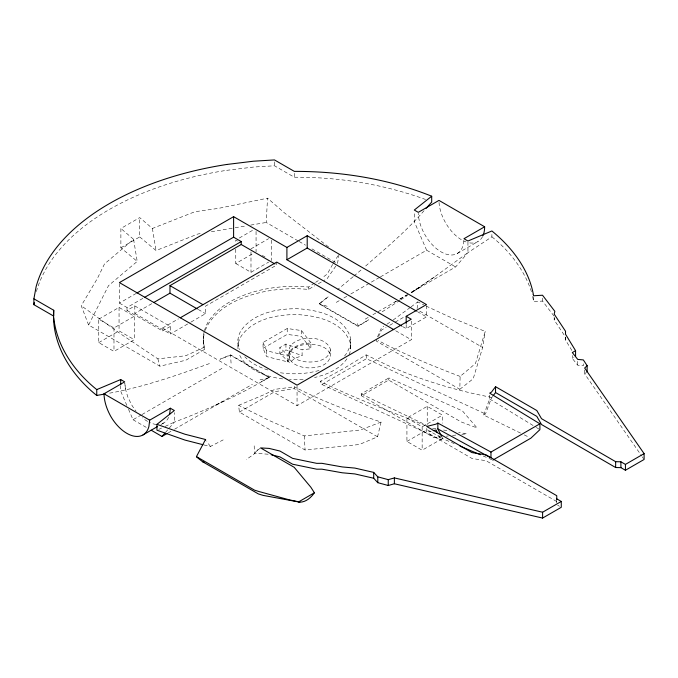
<?xml version="1.0" encoding="UTF-8"?>
<svg xmlns="http://www.w3.org/2000/svg" width="678" height="678" viewBox="0 0 678 678"><rect width="100%" height="100%" fill="white"/><g stroke="black" fill="none" stroke-linecap="round" stroke-linejoin="round"><path stroke-width="0.51" stroke-dasharray="3.39 2.54" d="M571.868 350.458L565.52 340.059L565.528 337.102L554.189 319.957L554.189 317.033M376.341 339.559L376.426 341.161L459.82 389.308L460.116 376.426L475.473 363.501L485.211 331.44L449.539 316.914L426.623 306.32M298.201 240.953L266.217 222.477L267.53 198.171L218.748 208.332L194.891 211.731L152.406 228.452L139.702 217.613L120.879 228.478L120.879 247.792L137.219 261.411L108.539 285.599L88.606 325.025L159.898 366.179L185.823 360.23L204.451 349.475L204.451 347.119A90.996 52.537 0 0 1 204.222 331.576M417.114 308.592L417.792 301.896L423.852 304.973M388.63 380.07L388.892 377.926L462.481 410.944L477.041 427.928L461.125 421.928L388.63 380.07L361.442 395.766L361.179 393.926L388.892 377.926M377.544 436.81L294.15 388.664L294.438 386.841L274.912 389.333L264.225 394.613L238.622 405.342L239.402 412.088L305.058 449.989L359.315 444.522L377.544 436.81L381.07 422.063C351.526 412.105 322.126 401.274 294.438 386.841M459.82 389.308L473.185 378.782L482.66 347.45L485.211 331.44M339.034 254.275L337.508 263.64L310.083 247.809M330.423 349.865C328.711 361.01 314.228 362.798 305.024 361.772A20.611 11.899 0 0 1 289.303 348.967A20.611 11.899 0 0 1 309.27 338.305C319.262 337.669 333.406 343.382 330.423 355.73C328.711 366.874 314.228 368.663 305.024 367.637A20.611 11.899 0 0 1 289.303 354.823A20.611 11.899 0 0 1 309.27 344.17C317.27 344.263 328.559 346.526 330.423 355.73M554.189 319.957L554.629 318.101M268.124 454.209L254.386 453.243L254.165 444.649M310.871 342.915L301.498 330.559L287.226 328.499L263.064 342.449L263.064 348.314L266.598 356.569L287.819 361.925L287.819 356.06L289.616 351.001L294.549 346.805L302.1 343.89L310.871 342.915L310.871 348.78L302.1 349.746L285.938 344.051L279.844 347.568L279.844 353.433L289.616 362.722L294.549 358.526L302.1 355.611L302.1 349.746M287.819 361.925L289.616 356.865L279.844 347.568M349.094 354.704L350.001 352.204A55.282 31.917 0 0 0 350.001 342.017C342.221 321.423 317.016 315.617 297.278 314.6C277.378 314.389 254.394 318.66 241.682 335.449A55.757 32.188 0 0 0 238.622 342.017A57.096 32.968 0 0 0 238.012 348.814L238.012 339.542M520.501 433.064L483.66 415.021L485.473 413.97L491.491 397.952L492.652 396.41M483.66 415.021L489.685 398.995L489.685 395.096M377.51 336.907L381.502 327.796L383.816 326.271M378.57 336.508L381.578 330.008L386.121 327.381M332.652 264.386L327.186 274.124L322.008 277.921M333.152 263.496L337.932 255.92M88.606 325.025L81.233 305.727L97.446 278.361L104.522 263.903L133.583 239.317L120.879 228.478M335.788 266.14L327.186 278.616L323.635 280.667M344.56 356.026L346.966 352.916L350.001 346.348A55.282 31.917 0 0 0 350.001 336.161C342.221 315.567 317.016 309.753 297.278 308.744C277.378 308.532 254.394 312.795 241.682 329.584A55.757 32.188 0 0 0 238.622 336.161A57.096 32.968 0 0 0 238.012 342.958A55.757 32.188 0 0 0 239.851 349.679M346.966 358.772C339.475 369.374 326.762 374.646 314.524 377.51M586.606 372.137L584.665 373.9L641.702 456.014M165.44 432.488L174.348 422.157C207.104 409.732 239.198 395.232 269.31 377.248L260.183 382.434M467.947 242.071L467.947 252.648L434.369 277.039L411.165 292.616L455.616 266.954L467.947 252.648L491.897 236.817L491.897 232.918M424.047 210.697C406.232 231.401 385.011 248.834 364.637 266.929M260.166 448.395L258.021 449.726L253.792 454.285L246.284 459.531M258.021 449.726L254.386 453.243M353.136 276.734L337.576 289.591M353.899 276.082L361.569 269.547M319.338 303.591L328.449 296.591L319.338 303.99L358.111 326.372L368.663 319.804L358.111 325.974L319.338 303.591L328.576 306.82M410.215 307.498L392.189 320.728M411.063 306.871L417.792 301.896M434.369 277.039L410.97 293.108M203.976 444.963L210.443 446.446L223.172 439.903M386.901 324.245L390.426 321.906M204.451 330.669A90.996 52.537 0 0 1 209.375 320.067C219.57 305.439 236.368 297.167 253.004 292.091A90.996 52.537 0 0 1 299.091 286.421L308.558 287.014L314.736 282.946M315.617 282.362L318.27 280.624M399.995 300.346L380.807 312.694M400.834 299.786L407.597 295.337M491.491 397.952L489.897 397.037C454.675 390.24 420.275 379.765 387.452 365.256L366.128 354.874L343.356 368.679L320.279 381.341L321.847 384.46L440.886 439.717L442.7 438.666L450.412 441.971M411.165 292.616L420.258 286.989L409.656 293.269M394.63 302.168L396.401 301.117M399.935 299.023L408.775 293.794M120.879 247.792L139.702 236.927L139.702 217.613M119.404 283.624L119.404 303.117L135.854 293.616M98.759 319.16L119.057 307.439L134.286 316.228L134.286 339.678L113.98 351.399L98.759 342.602L98.759 319.16L113.98 327.949L134.286 316.228M239.292 238.029L253.411 229.867M119.404 303.117L127.015 307.507L143.066 298.244M127.015 307.507L127.015 310.439L134.812 305.939L170.339 326.457L170.339 333.983L190.179 322.525M134.812 305.939L134.812 313.465L151.948 303.575M250.987 248.851L268.641 238.664M98.759 342.602L119.057 330.881L134.286 339.678M235.758 249.233L235.758 263.505L253.411 253.318M235.758 263.505L250.987 272.302L268.641 262.106M170.339 326.457L162.551 330.957L162.551 328.025L178.458 318.838M191.086 322.008L205.51 313.677L205.51 306.151L276.751 265.022L276.751 262.089M205.324 330.33A90.996 52.537 0 0 1 209.375 322.423C219.587 307.787 236.241 299.295 253.004 294.447A90.996 52.537 0 0 1 299.091 288.777L308.558 289.37L314.762 285.785M318.313 283.735L322.745 281.175M128.506 409.258L133.032 419.724L141.1 415.063M141.99 414.546L223.418 367.535M336.237 302.396L339.644 300.43M343.907 297.973L347.365 295.981M350.831 293.972L379.561 277.387M380.434 276.887L426.623 250.216L455.616 266.954M263.064 348.314L287.226 334.364L301.498 336.415L310.871 348.78M279.844 353.433L285.938 349.916L302.1 355.611M160.974 424.555L163.678 422.996M457.277 253.487L477.956 241.554M168.297 432.835L170.983 431.284M174.568 429.216L252.411 384.273M365.23 319.135L368.637 317.168M372.892 314.711L376.358 312.719M378.087 311.719L396.367 301.159M399.851 299.151L406.817 295.133M239.402 412.088L274.836 391.63L294.15 388.664M389.757 325.279L394.299 322.66M395.206 322.135L405.198 316.363M402.537 326.508L406.181 328.61L426.487 316.889L426.487 305.609M321.847 384.46L366.425 358.721L485.473 413.97M162.551 328.025L297.057 405.681L411.258 339.746L411.258 320.253M406.927 441.429L427.225 429.699L442.454 438.496L422.148 450.217L406.927 441.429L406.927 418.055L427.225 406.334L442.454 415.122L442.454 423.25M406.927 418.055L422.148 426.843L442.454 415.122M583.334 363.815L583.334 365.764L577.749 365.273L572.308 358.408L573.935 357.467M215.562 405.173L223.011 401.249M204.451 347.119L185.823 355.738L157.872 358.865L120.269 333.652L81.233 305.727M158.779 429.352L161.525 428.081M165.186 426.394L174.348 422.157L174.348 412.639M269.31 377.248L230.528 354.857L219.977 359.221L230.528 355.255L269.31 377.646L260.064 379.858M209.426 363.577C176.068 375.68 142.227 387.511 107.166 393.596M381.07 422.063L360.281 430.013L304.32 435.92L269.734 420.724L238.622 405.342M139.702 236.927L156.042 250.546L197.925 233.995L202.061 233.3M319.016 370.485C305.676 374.18 291.481 374.739 277.861 372.349M426.674 428.403L426.674 432.301L431.361 431.14M211.375 231.732L234.139 227.893M235.173 227.715L246.555 225.799M250.691 225.096L266.217 222.477M226.655 170.339L253.428 167.059L274.488 165.779L294.32 177.229C338.898 176.992 383.612 184.221 425.538 199.476M442.175 436.666L433.937 437.624L361.442 395.766M446.294 436.183L448.353 435.946M452.472 435.462L456.591 434.988M461.735 434.386L466.888 433.784L458.675 432.471M532.654 296.439L533.594 301.608L542.519 301.074L554.85 317.177M303.134 379.265L289.413 379.502M282.607 378.909C267.437 376.934 251.03 371.68 241.682 358.772A55.757 32.188 0 0 1 238.876 353.043M432.572 428.208L436.573 428.869M443.573 430.013L449.565 430.996M263.064 342.449L266.598 350.704L287.819 356.06M267.869 369.976C259.377 367.315 251.013 363.306 244.809 356.772M460.116 376.426C432.225 365.764 404.478 354.467 378.078 340.458M425.572 425.615C390.316 411.258 354.382 398.376 320.279 381.341M451.37 442.387L454.268 443.624M483.194 455.997L488.016 458.065M488.974 458.472L491.872 459.718M361.179 393.926L426.86 425.462M524.28 434.912L529.001 437.225M299.117 241.478L305.515 245.173M419.75 311.126L482.66 347.45M417.377 311.634L426.487 316.889M395.706 330.762L411.258 339.746M237.554 241.097L235.758 240.063L235.758 242.105M262.335 255.403L265.022 256.954M556.748 501.542L486.075 460.735L471.93 458.43L426.674 432.301M557.655 505.203L559.46 506.246M198.222 309.465L205.51 313.677M134.812 313.465L170.339 333.983M127.015 310.439L162.551 330.957M133.032 419.724L146.618 427.572M489.685 398.995L535.417 426.92M536.306 427.471L539.9 429.666M328.567 246.936L284.379 212.824L267.53 198.171M491.897 236.817C510.39 251.682 525.484 271.429 532.281 294.371M210.443 446.446L206.866 441.658M642.295 456.879L643.498 458.608M438.683 435.284L440.886 439.717M441.819 436.895L442.7 438.666M426.623 250.216L414.3 221.681L414.3 212.163M126.862 405.452L120.701 391.189L120.701 385.901M125.455 389.113L124.794 382.892L125.455 389.113L127.744 396.8L131.371 404.351A32.256 18.62 60 0 0 136.108 411.275M157.872 358.865L159.898 366.179M357.569 323.567L358.111 325.974M152.406 228.452L156.042 250.546M133.583 239.317L137.219 261.411M366.128 354.874L366.425 358.721M231.071 363.12L230.528 354.857M304.32 435.92L305.058 449.989M584.665 370.002L584.665 373.9M577.749 361.366L577.749 365.273M572.308 355.484L572.308 358.408M565.52 337.136L565.52 340.059M556.748 499.593L556.748 504.678M542.519 298.151L542.519 301.074M533.594 296.735L533.594 301.608M427.225 406.334L427.225 424.623M422.148 426.843L422.148 450.217M406.181 324.508L406.181 328.61M350.636 339.542L350.636 348.814M308.558 287.014L308.558 289.37M301.498 330.559L301.498 336.415M297.057 386.189L297.057 405.681M294.32 173.331L294.32 177.229M289.616 356.865L289.616 362.722M289.209 350.526L289.209 356.382M287.226 328.499L287.226 334.364M285.938 344.051L285.938 349.916M274.488 161.881L274.488 165.779M271.293 240.19L271.293 260.581M266.598 350.704L266.598 356.569M256.064 231.401L256.064 251.784M250.987 251.911L250.987 272.302M203.459 336.144L203.459 338.5M203.459 341.644L203.459 344M119.057 307.439L119.057 330.881M113.98 327.949L113.98 351.399M36.392 291.548A261.259 150.838 0 0 1 129.812 198.849A261.572 151.016 0 0 1 226.655 170.331M463.905 240.639A32.332 18.662 60 0 1 447.031 254.411A32.256 18.62 60 0 1 424.979 234.842A32.137 18.552 60 0 1 418.301 213.324M439.022 202.4A32.137 18.552 60 0 0 445.649 222.901A32.256 18.62 60 0 0 461.803 239.961A32.332 18.662 60 0 0 466.049 241.953M482.499 236.69A32.332 18.662 60 0 1 467.71 242.478M147.524 421.411A32.256 18.62 60 0 1 142.431 417.801M156.262 424.445A32.324 18.662 60 0 1 149.228 422.309M168.627 417.309A32.324 18.662 60 0 1 159.957 424.326M204.459 349.475A90.996 52.537 0 0 1 204.222 333.932"/><path stroke-width="1.02" d="M226.655 164.483A261.572 151.016 0 0 0 129.803 192.993A261.259 150.838 0 0 0 36.12 286.675L33.9 298.829L53.74 310.278C51.181 343.983 71.241 375.12 96.751 395.444L105.082 393.969M202.976 444.7L184.941 440.073L156.949 430.199L156.949 424.352L174.348 410.521L170.364 408.224L149.685 420.165L148.906 426.53A32.324 18.662 60 0 1 132.752 435.852A32.256 18.62 60 0 1 110.7 416.284C106.904 409.359 104.209 401.749 104.005 393.791L124.684 381.85L120.701 379.553L96.751 389.596C74.538 371.773 56.766 346.466 53.723 317.567M169.585 414.597L170.364 408.224M53.74 310.278L53.74 316.134L33.9 304.676L34.273 302.651M271.124 454.752L279.938 456.887L292.625 464.218L316.762 469.201L321.872 469.168L342.221 472.778L354.874 473.93L373.697 478.236L377.79 482.685L388.248 485.499L394.376 483.761L542.603 518.068L561.274 507.297L561.274 501.449L542.603 512.221L394.376 477.914L388.248 479.651L377.79 476.837L373.697 472.388L354.874 468.083L342.221 466.93L321.872 463.32L316.762 463.354L292.625 458.37L279.938 451.04L269.166 448.421L260.581 447.904L294.193 467.312L310.871 487.253L314.397 492.779C311.041 497.584 305.981 502.169 299.795 502.161L263.064 495.372L258.369 493.923L202.502 461.676L196.747 457.082L196.442 456.616L205.502 439.505L184.941 434.225L156.949 424.352M226.655 164.491L253.428 161.211L274.488 159.932L294.32 171.381C341.051 171.297 388.214 178.789 431.7 196.213L414.3 210.044L418.284 212.341L438.963 200.4L484.643 226.774L463.964 238.715L467.947 241.012L491.897 230.969C511.975 247.377 529.213 269.658 533.594 295.761L542.519 295.227L554.85 311.329L554.189 314.109L565.528 331.254L565.52 334.212L575.571 350.679L572.308 352.56L577.749 359.416L583.334 359.908L587.131 365.671L584.665 368.052L644.1 453.624L625.43 464.405L620.904 461.794L615.649 461.684L541.519 418.682L536.807 410.521L495.542 386.697L491.491 392.104L489.685 393.147L539.9 423.809L539.9 429.666L530.891 438.158L492.838 460.125M493.228 395.638L495.542 392.545L495.542 386.697M151.152 430.183L162.017 436.463L164.762 433.284M426.131 208.341L431.7 202.061L431.7 196.213M406.181 316.304L426.487 304.583L307.202 235.715L286.904 247.436L233.605 216.663L119.404 282.599L297.057 385.163L411.258 319.228L406.181 316.304L406.181 323.482M136.761 293.091L233.605 237.181L241.224 241.571L241.224 244.504L169.983 285.633L169.983 293.159L197.315 308.939M144.906 297.184L241.224 241.571M153.753 302.532L169.983 293.159M180.263 317.796L276.751 262.089L393.876 329.711M286.904 247.436L286.904 259.742L307.202 248.021L416.47 311.109M142.999 434.937L157.381 426.632M162.017 436.463L167.398 433.352M196.442 456.616L254.581 490.177L258.75 491.465L289.133 499.805L298.71 501.839L314.397 492.779M539.9 423.809L490.965 452.065L437.852 423.072L436.039 424.123L426.674 426.454L471.93 452.582L486.075 454.887L556.748 495.686L556.748 499.593M495.542 392.545L536.807 416.368L541.519 424.53L615.649 467.532L620.904 467.642L625.43 470.252L644.1 459.472L644.1 453.624M433.225 430.674L436.039 429.971L437.361 432.632M298.71 501.839L299.795 502.161M202.502 461.676L204.383 462.447M460.048 446.099L480.304 454.76M437.852 423.072L437.852 428.92L490.965 457.913L490.965 452.065M286.904 259.742L401.63 325.982M241.224 244.504L274.929 263.971M556.748 498.83L561.274 501.449M169.983 285.633L202.781 304.575M104.005 393.791L149.685 420.165M437.852 428.92L441.378 436.013M205.502 439.505L205.756 440.081M625.43 464.405L625.43 470.252M620.904 461.794L620.904 467.642M615.649 461.684L615.649 467.532M587.131 365.671L587.131 371.519M575.571 350.679L575.571 356.526M542.603 512.221L542.603 518.068M394.376 477.914L394.376 483.761M388.248 479.651L388.248 485.499M377.79 476.837L377.79 482.685M373.697 472.388L373.697 478.236M307.202 235.715L307.202 248.021M233.605 216.663L233.605 237.181M120.701 379.553L120.701 384.841M96.751 389.596L96.751 395.444M33.9 298.829L33.9 304.676M484.643 226.774A32.332 18.662 60 0 1 482.897 235.859"/></g></svg>
